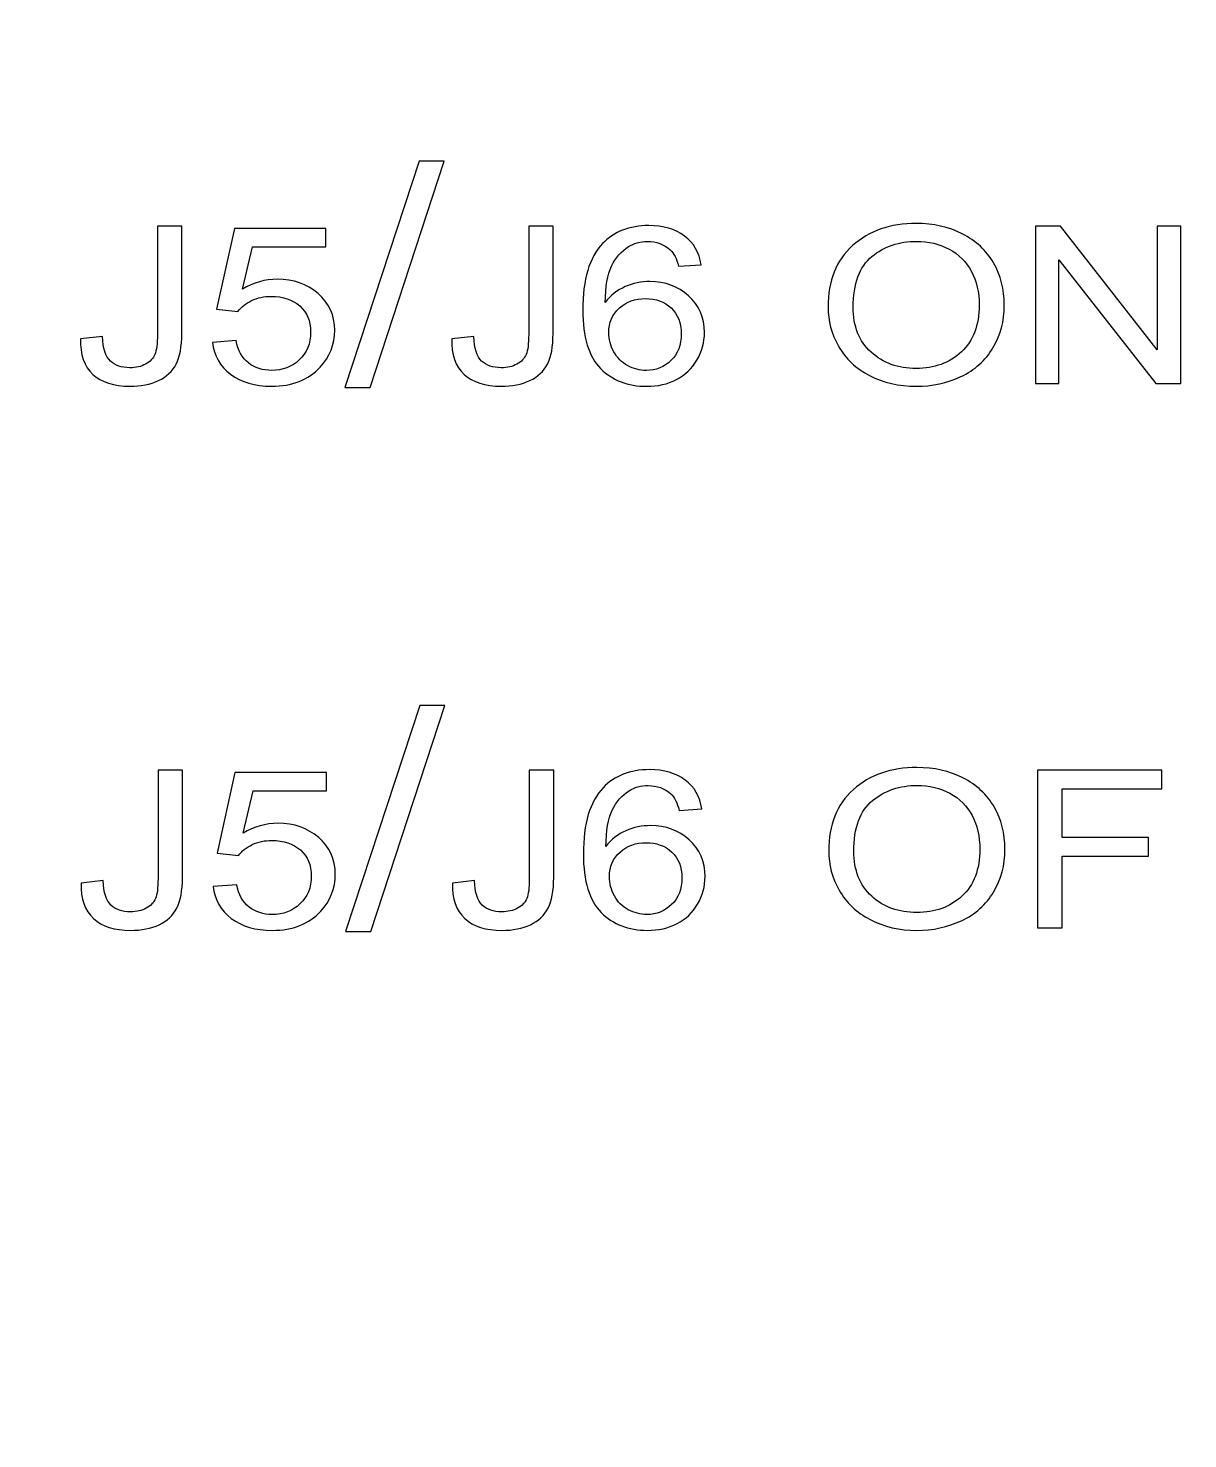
# Model space of a CAD drawing. Header units: millimetres. Extents: x -86 to 67, y -55 to 52.
# Drawn here: x -14.86 to -10.17, y 15.21 to 20.92 of the extents above; entities that cross this region are included whole.
import ezdxf

# ---------------------------------------------------------------- set-up
doc = ezdxf.new("R2010")
doc.units = ezdxf.units.MM
doc.header["$MEASUREMENT"] = 0
doc.layers.add('BG_OUTLINE', color=7, linetype='Continuous')
doc.layers.add('BG_SILKSCREEN_TOP', color=7, linetype='Continuous')

msp = doc.modelspace()

# ---------------------------------------------------------------- linework, layer by layer
at = {"layer": 'BG_OUTLINE', "color": 3, "lineweight": 9}
msp.add_open_spline([(-60.0926, 34.7331), (-60.0926, 34.7331), (63.7724, 34.7331), (63.7724, 34.7331), (63.7724, 34.7331), (64.585, 34.7336), (65.3646, 34.4113), (65.9396, 33.837), (65.9396, 33.837), (66.5146, 33.2627), (66.8379, 32.4797), (66.8384, 31.667), (66.8384, 31.667), (66.8384, 31.667), (66.8412, -52.28), (66.8412, -52.28), (66.8412, -52.28), (66.8412, -52.28), (66.8384, -52.1933), (66.8384, -52.1933), (66.8384, -52.1933), (66.8389, -53.006), (66.5166, -53.7856), (65.9424, -54.3606), (65.9424, -54.3606), (65.3681, -54.9356), (64.585, -55.2589), (63.7724, -55.2594), (63.7724, -55.2594), (63.7724, -55.2594), (-60.1869, -55.2594), (-60.1869, -55.2594), (-60.1869, -55.2594), (-60.1869, -55.2594), (-60.0853, -55.2518), (-60.0853, -55.2518), (-60.0853, -55.2518), (-60.8979, -55.2523), (-61.6775, -54.9299), (-62.2525, -54.3557), (-62.2525, -54.3557), (-62.8275, -53.7814), (-63.1508, -52.9984), (-63.1513, -52.1857), (-63.1513, -52.1857), (-63.1513, -52.1857), (-63.1587, 31.667), (-63.1587, 31.667), (-63.1587, 31.667), (-63.1592, 32.4797), (-62.8369, 33.2593), (-62.2626, 33.8343), (-62.2626, 33.8343), (-61.6883, 34.4093), (-60.9053, 34.7326), (-60.0926, 34.7331)], degree=3, knots=[0, 0, 0, 0, 0.071429, 0.071429, 0.071429, 0.071429, 0.142857, 0.142857, 0.142857, 0.142857, 0.214286, 0.214286, 0.214286, 0.214286, 0.285714, 0.285714, 0.285714, 0.285714, 0.357143, 0.357143, 0.357143, 0.357143, 0.428571, 0.428571, 0.428571, 0.428571, 0.5, 0.5, 0.5, 0.5, 0.571429, 0.571429, 0.571429, 0.571429, 0.642857, 0.642857, 0.642857, 0.642857, 0.714286, 0.714286, 0.714286, 0.714286, 0.785714, 0.785714, 0.785714, 0.785714, 0.857143, 0.857143, 0.857143, 0.857143, 0.928571, 0.928571, 0.928571, 0.928571, 1, 1, 1, 1], dxfattribs=at)
at = {"layer": 'BG_SILKSCREEN_TOP', "color": 2}
for points, knots in [([(-13.5753, 19.4651), (-13.5753, 19.4651), (-13.2752, 20.379), (-13.2752, 20.379), (-13.2752, 20.379), (-13.2752, 20.379), (-13.1735, 20.379), (-13.1735, 20.379), (-13.1735, 20.379), (-13.1735, 20.379), (-13.4728, 19.4651), (-13.4728, 19.4651), (-13.4728, 19.4651), (-13.4728, 19.4651), (-13.5753, 19.4651), (-13.5753, 19.4651)], [0, 0, 0, 0, 0.25, 0.25, 0.25, 0.25, 0.5, 0.5, 0.5, 0.5, 0.75, 0.75, 0.75, 0.75, 1, 1, 1, 1]), ([(-14.6452, 19.6607), (-14.6452, 19.6607), (-14.5562, 19.6711), (-14.5562, 19.6711), (-14.5562, 19.6711), (-14.5538, 19.6225), (-14.5431, 19.5892), (-14.5242, 19.5712), (-14.5242, 19.5712), (-14.5051, 19.5533), (-14.4789, 19.5444), (-14.4454, 19.5444), (-14.4454, 19.5444), (-14.4205, 19.5444), (-14.3992, 19.5491), (-14.3814, 19.5589), (-14.3814, 19.5589), (-14.3632, 19.5686), (-14.3509, 19.5817), (-14.3442, 19.5983), (-14.3442, 19.5983), (-14.3375, 19.6151), (-14.334, 19.6416), (-14.334, 19.6781), (-14.334, 19.6781), (-14.334, 19.6781), (-14.334, 20.1165), (-14.334, 20.1165), (-14.334, 20.1165), (-14.334, 20.1165), (-14.2353, 20.1165), (-14.2353, 20.1165), (-14.2353, 20.1165), (-14.2353, 20.1165), (-14.2353, 19.6828), (-14.2353, 19.6828), (-14.2353, 19.6828), (-14.2353, 19.6296), (-14.2428, 19.5883), (-14.2579, 19.5591), (-14.2579, 19.5591), (-14.273, 19.5299), (-14.2969, 19.5077), (-14.3296, 19.4922), (-14.3296, 19.4922), (-14.3624, 19.477), (-14.4007, 19.4693), (-14.4449, 19.4693), (-14.4449, 19.4693), (-14.5103, 19.4693), (-14.5603, 19.4853), (-14.5952, 19.5174), (-14.5952, 19.5174), (-14.6299, 19.5496), (-14.6466, 19.5973), (-14.6452, 19.6607)], [0, 0, 0, 0, 0.071429, 0.071429, 0.071429, 0.071429, 0.142857, 0.142857, 0.142857, 0.142857, 0.214286, 0.214286, 0.214286, 0.214286, 0.285714, 0.285714, 0.285714, 0.285714, 0.357143, 0.357143, 0.357143, 0.357143, 0.428571, 0.428571, 0.428571, 0.428571, 0.5, 0.5, 0.5, 0.5, 0.571429, 0.571429, 0.571429, 0.571429, 0.642857, 0.642857, 0.642857, 0.642857, 0.714286, 0.714286, 0.714286, 0.714286, 0.785714, 0.785714, 0.785714, 0.785714, 0.857143, 0.857143, 0.857143, 0.857143, 0.928571, 0.928571, 0.928571, 0.928571, 1, 1, 1, 1]), ([(-14.1113, 19.6468), (-14.1113, 19.6468), (-14.0151, 19.6538), (-14.0151, 19.6538), (-14.0151, 19.6538), (-14.008, 19.6137), (-13.9916, 19.5838), (-13.9657, 19.5637), (-13.9657, 19.5637), (-13.9397, 19.5435), (-13.9084, 19.5334), (-13.8717, 19.5334), (-13.8717, 19.5334), (-13.8277, 19.5334), (-13.7903, 19.5477), (-13.76, 19.576), (-13.76, 19.576), (-13.7294, 19.6044), (-13.7142, 19.642), (-13.7142, 19.6889), (-13.7142, 19.6889), (-13.7142, 19.7335), (-13.7287, 19.7686), (-13.7581, 19.7944), (-13.7581, 19.7944), (-13.7874, 19.8201), (-13.8258, 19.833), (-13.8734, 19.833), (-13.8734, 19.833), (-13.9029, 19.833), (-13.9294, 19.8273), (-13.9531, 19.8158), (-13.9531, 19.8158), (-13.9769, 19.8044), (-13.9955, 19.7896), (-14.009, 19.7714), (-14.009, 19.7714), (-14.009, 19.7714), (-14.095, 19.7809), (-14.095, 19.7809), (-14.095, 19.7809), (-14.095, 19.7809), (-14.0227, 20.1077), (-14.0227, 20.1077), (-14.0227, 20.1077), (-14.0227, 20.1077), (-13.6521, 20.1077), (-13.6521, 20.1077), (-13.6521, 20.1077), (-13.6521, 20.1077), (-13.6521, 20.0331), (-13.6521, 20.0331), (-13.6521, 20.0331), (-13.6521, 20.0331), (-13.9495, 20.0331), (-13.9495, 20.0331), (-13.9495, 20.0331), (-13.9495, 20.0331), (-13.9898, 19.8621), (-13.9898, 19.8621), (-13.9898, 19.8621), (-13.945, 19.8887), (-13.898, 19.9021), (-13.8489, 19.9021), (-13.8489, 19.9021), (-13.7837, 19.9021), (-13.7289, 19.8828), (-13.6842, 19.8443), (-13.6842, 19.8443), (-13.6393, 19.8058), (-13.6169, 19.7563), (-13.6169, 19.6958), (-13.6169, 19.6958), (-13.6169, 19.6382), (-13.6367, 19.5884), (-13.676, 19.5465), (-13.676, 19.5465), (-13.7239, 19.4951), (-13.7891, 19.4693), (-13.8717, 19.4693), (-13.8717, 19.4693), (-13.9397, 19.4693), (-13.995, 19.4854), (-14.0378, 19.5179), (-14.0378, 19.5179), (-14.0807, 19.5503), (-14.1052, 19.5933), (-14.1113, 19.6468)], [0, 0, 0, 0, 0.045455, 0.045455, 0.045455, 0.045455, 0.090909, 0.090909, 0.090909, 0.090909, 0.136364, 0.136364, 0.136364, 0.136364, 0.181818, 0.181818, 0.181818, 0.181818, 0.227273, 0.227273, 0.227273, 0.227273, 0.272727, 0.272727, 0.272727, 0.272727, 0.318182, 0.318182, 0.318182, 0.318182, 0.363636, 0.363636, 0.363636, 0.363636, 0.409091, 0.409091, 0.409091, 0.409091, 0.454545, 0.454545, 0.454545, 0.454545, 0.5, 0.5, 0.5, 0.5, 0.545455, 0.545455, 0.545455, 0.545455, 0.590909, 0.590909, 0.590909, 0.590909, 0.636364, 0.636364, 0.636364, 0.636364, 0.681818, 0.681818, 0.681818, 0.681818, 0.727273, 0.727273, 0.727273, 0.727273, 0.772727, 0.772727, 0.772727, 0.772727, 0.818182, 0.818182, 0.818182, 0.818182, 0.863636, 0.863636, 0.863636, 0.863636, 0.909091, 0.909091, 0.909091, 0.909091, 0.954545, 0.954545, 0.954545, 0.954545, 1, 1, 1, 1]), ([(-13.1435, 19.6607), (-13.1435, 19.6607), (-13.0545, 19.6711), (-13.0545, 19.6711), (-13.0545, 19.6711), (-13.0521, 19.6225), (-13.0414, 19.5892), (-13.0225, 19.5712), (-13.0225, 19.5712), (-13.0034, 19.5533), (-12.9772, 19.5444), (-12.9437, 19.5444), (-12.9437, 19.5444), (-12.9188, 19.5444), (-12.8975, 19.5491), (-12.8797, 19.5589), (-12.8797, 19.5589), (-12.8615, 19.5686), (-12.8492, 19.5817), (-12.8425, 19.5983), (-12.8425, 19.5983), (-12.8358, 19.6151), (-12.8323, 19.6416), (-12.8323, 19.6781), (-12.8323, 19.6781), (-12.8323, 19.6781), (-12.8323, 20.1165), (-12.8323, 20.1165), (-12.8323, 20.1165), (-12.8323, 20.1165), (-12.7336, 20.1165), (-12.7336, 20.1165), (-12.7336, 20.1165), (-12.7336, 20.1165), (-12.7336, 19.6828), (-12.7336, 19.6828), (-12.7336, 19.6828), (-12.7336, 19.6296), (-12.7411, 19.5883), (-12.7562, 19.5591), (-12.7562, 19.5591), (-12.7713, 19.5299), (-12.7952, 19.5077), (-12.8279, 19.4922), (-12.8279, 19.4922), (-12.8607, 19.477), (-12.899, 19.4693), (-12.9432, 19.4693), (-12.9432, 19.4693), (-13.0086, 19.4693), (-13.0586, 19.4853), (-13.0935, 19.5174), (-13.0935, 19.5174), (-13.1282, 19.5496), (-13.1449, 19.5973), (-13.1435, 19.6607)], [0, 0, 0, 0, 0.071429, 0.071429, 0.071429, 0.071429, 0.142857, 0.142857, 0.142857, 0.142857, 0.214286, 0.214286, 0.214286, 0.214286, 0.285714, 0.285714, 0.285714, 0.285714, 0.357143, 0.357143, 0.357143, 0.357143, 0.428571, 0.428571, 0.428571, 0.428571, 0.5, 0.5, 0.5, 0.5, 0.571429, 0.571429, 0.571429, 0.571429, 0.642857, 0.642857, 0.642857, 0.642857, 0.714286, 0.714286, 0.714286, 0.714286, 0.785714, 0.785714, 0.785714, 0.785714, 0.857143, 0.857143, 0.857143, 0.857143, 0.928571, 0.928571, 0.928571, 0.928571, 1, 1, 1, 1]), ([(-12.1347, 19.9606), (-12.1347, 19.9606), (-12.2257, 19.9545), (-12.2257, 19.9545), (-12.2257, 19.9545), (-12.2338, 19.9852), (-12.2453, 20.0076), (-12.2601, 20.0214), (-12.2601, 20.0214), (-12.285, 20.0437), (-12.3155, 20.0548), (-12.3519, 20.0548), (-12.3519, 20.0548), (-12.381, 20.0548), (-12.4066, 20.0479), (-12.4286, 20.0339), (-12.4286, 20.0339), (-12.4574, 20.016), (-12.4801, 19.9898), (-12.4968, 19.9554), (-12.4968, 19.9554), (-12.5133, 19.921), (-12.522, 19.872), (-12.5227, 19.8083), (-12.5227, 19.8083), (-12.5006, 19.8369), (-12.4737, 19.8582), (-12.4417, 19.8721), (-12.4417, 19.8721), (-12.41, 19.8859), (-12.3765, 19.8929), (-12.3416, 19.8929), (-12.3416, 19.8929), (-12.2805, 19.8929), (-12.2286, 19.8738), (-12.1858, 19.8354), (-12.1858, 19.8354), (-12.1429, 19.797), (-12.1213, 19.7475), (-12.1213, 19.6868), (-12.1213, 19.6868), (-12.1213, 19.6468), (-12.1316, 19.6097), (-12.1517, 19.5754), (-12.1517, 19.5754), (-12.1718, 19.5411), (-12.1996, 19.5148), (-12.2348, 19.4965), (-12.2348, 19.4965), (-12.2701, 19.4783), (-12.31, 19.4693), (-12.3548, 19.4693), (-12.3548, 19.4693), (-12.4312, 19.4693), (-12.4933, 19.4931), (-12.5414, 19.5411), (-12.5414, 19.5411), (-12.5897, 19.589), (-12.6136, 19.668), (-12.6136, 19.7779), (-12.6136, 19.7779), (-12.6136, 19.9009), (-12.587, 19.9902), (-12.5338, 20.0461), (-12.5338, 20.0461), (-12.4874, 20.0947), (-12.425, 20.1191), (-12.3461, 20.1191), (-12.3461, 20.1191), (-12.2877, 20.1191), (-12.2395, 20.1051), (-12.202, 20.0769), (-12.202, 20.0769), (-12.1645, 20.0489), (-12.1422, 20.0101), (-12.1347, 19.9606)], [0, 0, 0, 0, 0.052632, 0.052632, 0.052632, 0.052632, 0.105263, 0.105263, 0.105263, 0.105263, 0.157895, 0.157895, 0.157895, 0.157895, 0.210526, 0.210526, 0.210526, 0.210526, 0.263158, 0.263158, 0.263158, 0.263158, 0.315789, 0.315789, 0.315789, 0.315789, 0.368421, 0.368421, 0.368421, 0.368421, 0.421053, 0.421053, 0.421053, 0.421053, 0.473684, 0.473684, 0.473684, 0.473684, 0.526316, 0.526316, 0.526316, 0.526316, 0.578947, 0.578947, 0.578947, 0.578947, 0.631579, 0.631579, 0.631579, 0.631579, 0.684211, 0.684211, 0.684211, 0.684211, 0.736842, 0.736842, 0.736842, 0.736842, 0.789474, 0.789474, 0.789474, 0.789474, 0.842105, 0.842105, 0.842105, 0.842105, 0.894737, 0.894737, 0.894737, 0.894737, 0.947368, 0.947368, 0.947368, 0.947368, 1, 1, 1, 1]), ([(-11.6215, 19.7901), (-11.6215, 19.8957), (-11.5884, 19.9784), (-11.522, 20.0381), (-11.522, 20.0381), (-11.4554, 20.0978), (-11.3697, 20.1277), (-11.2646, 20.1277), (-11.2646, 20.1277), (-11.1958, 20.1277), (-11.1336, 20.1137), (-11.0785, 20.0857), (-11.0785, 20.0857), (-11.0233, 20.0575), (-10.9811, 20.0184), (-10.9522, 19.9682), (-10.9522, 19.9682), (-10.9231, 19.9181), (-10.9087, 19.861), (-10.9087, 19.7975), (-10.9087, 19.7975), (-10.9087, 19.7329), (-10.9238, 19.6751), (-10.9544, 19.6243), (-10.9544, 19.6243), (-10.985, 19.5733), (-11.0281, 19.5348), (-11.0841, 19.5085), (-11.0841, 19.5085), (-11.1401, 19.4823), (-11.2003, 19.4693), (-11.2651, 19.4693), (-11.2651, 19.4693), (-11.3353, 19.4693), (-11.398, 19.4837), (-11.4532, 19.5127), (-11.4532, 19.5127), (-11.5086, 19.5416), (-11.5504, 19.5811), (-11.5789, 19.6312), (-11.5789, 19.6312), (-11.6074, 19.6812), (-11.6215, 19.7342), (-11.6215, 19.7901)], [0, 0, 0, 0, 0.090909, 0.090909, 0.090909, 0.090909, 0.181818, 0.181818, 0.181818, 0.181818, 0.272727, 0.272727, 0.272727, 0.272727, 0.363636, 0.363636, 0.363636, 0.363636, 0.454545, 0.454545, 0.454545, 0.454545, 0.545455, 0.545455, 0.545455, 0.545455, 0.636364, 0.636364, 0.636364, 0.636364, 0.727273, 0.727273, 0.727273, 0.727273, 0.818182, 0.818182, 0.818182, 0.818182, 0.909091, 0.909091, 0.909091, 0.909091, 1, 1, 1, 1]), ([(-10.7825, 19.4801), (-10.7825, 19.4801), (-10.7825, 20.1165), (-10.7825, 20.1165), (-10.7825, 20.1165), (-10.7825, 20.1165), (-10.6813, 20.1165), (-10.6813, 20.1165), (-10.6813, 20.1165), (-10.6813, 20.1165), (-10.2897, 19.6169), (-10.2897, 19.6169), (-10.2897, 19.6169), (-10.2897, 19.6169), (-10.2897, 20.1165), (-10.2897, 20.1165), (-10.2897, 20.1165), (-10.2897, 20.1165), (-10.1951, 20.1165), (-10.1951, 20.1165), (-10.1951, 20.1165), (-10.1951, 20.1165), (-10.1951, 19.4801), (-10.1951, 19.4801), (-10.1951, 19.4801), (-10.1951, 19.4801), (-10.2964, 19.4801), (-10.2964, 19.4801), (-10.2964, 19.4801), (-10.2964, 19.4801), (-10.6878, 19.9802), (-10.6878, 19.9802), (-10.6878, 19.9802), (-10.6878, 19.9802), (-10.6878, 19.4801), (-10.6878, 19.4801), (-10.6878, 19.4801), (-10.6878, 19.4801), (-10.7825, 19.4801), (-10.7825, 19.4801)], [0, 0, 0, 0, 0.1, 0.1, 0.1, 0.1, 0.2, 0.2, 0.2, 0.2, 0.3, 0.3, 0.3, 0.3, 0.4, 0.4, 0.4, 0.4, 0.5, 0.5, 0.5, 0.5, 0.6, 0.6, 0.6, 0.6, 0.7, 0.7, 0.7, 0.7, 0.8, 0.8, 0.8, 0.8, 0.9, 0.9, 0.9, 0.9, 1, 1, 1, 1]), ([(-11.5198, 19.7887), (-11.5198, 19.712), (-11.4957, 19.6517), (-11.4475, 19.6075), (-11.4475, 19.6075), (-11.3991, 19.5634), (-11.3385, 19.5413), (-11.2655, 19.5413), (-11.2655, 19.5413), (-11.1913, 19.5413), (-11.1302, 19.5635), (-11.0823, 19.6081), (-11.0823, 19.6081), (-11.0344, 19.6527), (-11.0103, 19.716), (-11.0103, 19.7979), (-11.0103, 19.7979), (-11.0103, 19.8496), (-11.0207, 19.8948), (-11.0412, 19.9335), (-11.0412, 19.9335), (-11.0616, 19.9722), (-11.0917, 20.0021), (-11.1311, 20.0234), (-11.1311, 20.0234), (-11.1706, 20.0446), (-11.2149, 20.0553), (-11.264, 20.0553), (-11.264, 20.0553), (-11.3339, 20.0553), (-11.394, 20.0348), (-11.4444, 19.9938), (-11.4444, 19.9938), (-11.4947, 19.9529), (-11.5198, 19.8844), (-11.5198, 19.7887)], [0, 0, 0, 0, 0.111111, 0.111111, 0.111111, 0.111111, 0.222222, 0.222222, 0.222222, 0.222222, 0.333333, 0.333333, 0.333333, 0.333333, 0.444444, 0.444444, 0.444444, 0.444444, 0.555556, 0.555556, 0.555556, 0.555556, 0.666667, 0.666667, 0.666667, 0.666667, 0.777778, 0.777778, 0.777778, 0.777778, 0.888889, 0.888889, 0.888889, 0.888889, 1, 1, 1, 1]), ([(-12.5084, 19.6863), (-12.5084, 19.6594), (-12.5016, 19.6336), (-12.4882, 19.609), (-12.4882, 19.609), (-12.4749, 19.5844), (-12.4561, 19.5657), (-12.4322, 19.5528), (-12.4322, 19.5528), (-12.4081, 19.54), (-12.3828, 19.5334), (-12.3563, 19.5334), (-12.3563, 19.5334), (-12.3177, 19.5334), (-12.2845, 19.5468), (-12.2567, 19.5734), (-12.2567, 19.5734), (-12.229, 19.6001), (-12.215, 19.6363), (-12.215, 19.6819), (-12.215, 19.6819), (-12.215, 19.7259), (-12.2287, 19.7606), (-12.2562, 19.7859), (-12.2562, 19.7859), (-12.2836, 19.8113), (-12.3181, 19.8238), (-12.3598, 19.8238), (-12.3598, 19.8238), (-12.4013, 19.8238), (-12.4363, 19.8113), (-12.4651, 19.7859), (-12.4651, 19.7859), (-12.494, 19.7606), (-12.5084, 19.7274), (-12.5084, 19.6863)], [0, 0, 0, 0, 0.111111, 0.111111, 0.111111, 0.111111, 0.222222, 0.222222, 0.222222, 0.222222, 0.333333, 0.333333, 0.333333, 0.333333, 0.444444, 0.444444, 0.444444, 0.444444, 0.555556, 0.555556, 0.555556, 0.555556, 0.666667, 0.666667, 0.666667, 0.666667, 0.777778, 0.777778, 0.777778, 0.777778, 0.888889, 0.888889, 0.888889, 0.888889, 1, 1, 1, 1]), ([(-13.5727, 17.2655), (-13.5727, 17.2655), (-13.2726, 18.1794), (-13.2726, 18.1794), (-13.2726, 18.1794), (-13.2726, 18.1794), (-13.1709, 18.1794), (-13.1709, 18.1794), (-13.1709, 18.1794), (-13.1709, 18.1794), (-13.4702, 17.2655), (-13.4702, 17.2655), (-13.4702, 17.2655), (-13.4702, 17.2655), (-13.5727, 17.2655), (-13.5727, 17.2655)], [0, 0, 0, 0, 0.25, 0.25, 0.25, 0.25, 0.5, 0.5, 0.5, 0.5, 0.75, 0.75, 0.75, 0.75, 1, 1, 1, 1]), ([(-14.6426, 17.4611), (-14.6426, 17.4611), (-14.5536, 17.4715), (-14.5536, 17.4715), (-14.5536, 17.4715), (-14.5512, 17.4229), (-14.5405, 17.3896), (-14.5216, 17.3716), (-14.5216, 17.3716), (-14.5025, 17.3537), (-14.4763, 17.3448), (-14.4428, 17.3448), (-14.4428, 17.3448), (-14.4179, 17.3448), (-14.3966, 17.3495), (-14.3788, 17.3593), (-14.3788, 17.3593), (-14.3606, 17.369), (-14.3483, 17.3821), (-14.3416, 17.3987), (-14.3416, 17.3987), (-14.3349, 17.4155), (-14.3314, 17.442), (-14.3314, 17.4785), (-14.3314, 17.4785), (-14.3314, 17.4785), (-14.3314, 17.9169), (-14.3314, 17.9169), (-14.3314, 17.9169), (-14.3314, 17.9169), (-14.2327, 17.9169), (-14.2327, 17.9169), (-14.2327, 17.9169), (-14.2327, 17.9169), (-14.2327, 17.4832), (-14.2327, 17.4832), (-14.2327, 17.4832), (-14.2327, 17.43), (-14.2402, 17.3887), (-14.2553, 17.3595), (-14.2553, 17.3595), (-14.2704, 17.3303), (-14.2943, 17.3081), (-14.327, 17.2926), (-14.327, 17.2926), (-14.3598, 17.2774), (-14.3981, 17.2697), (-14.4423, 17.2697), (-14.4423, 17.2697), (-14.5077, 17.2697), (-14.5577, 17.2857), (-14.5926, 17.3178), (-14.5926, 17.3178), (-14.6273, 17.35), (-14.644, 17.3977), (-14.6426, 17.4611)], [0, 0, 0, 0, 0.071429, 0.071429, 0.071429, 0.071429, 0.142857, 0.142857, 0.142857, 0.142857, 0.214286, 0.214286, 0.214286, 0.214286, 0.285714, 0.285714, 0.285714, 0.285714, 0.357143, 0.357143, 0.357143, 0.357143, 0.428571, 0.428571, 0.428571, 0.428571, 0.5, 0.5, 0.5, 0.5, 0.571429, 0.571429, 0.571429, 0.571429, 0.642857, 0.642857, 0.642857, 0.642857, 0.714286, 0.714286, 0.714286, 0.714286, 0.785714, 0.785714, 0.785714, 0.785714, 0.857143, 0.857143, 0.857143, 0.857143, 0.928571, 0.928571, 0.928571, 0.928571, 1, 1, 1, 1]), ([(-14.1087, 17.4472), (-14.1087, 17.4472), (-14.0125, 17.4542), (-14.0125, 17.4542), (-14.0125, 17.4542), (-14.0054, 17.4141), (-13.989, 17.3842), (-13.9631, 17.3641), (-13.9631, 17.3641), (-13.9371, 17.3439), (-13.9058, 17.3338), (-13.8691, 17.3338), (-13.8691, 17.3338), (-13.8251, 17.3338), (-13.7877, 17.3481), (-13.7574, 17.3764), (-13.7574, 17.3764), (-13.7268, 17.4048), (-13.7116, 17.4424), (-13.7116, 17.4893), (-13.7116, 17.4893), (-13.7116, 17.5339), (-13.7261, 17.569), (-13.7555, 17.5948), (-13.7555, 17.5948), (-13.7848, 17.6205), (-13.8232, 17.6334), (-13.8708, 17.6334), (-13.8708, 17.6334), (-13.9003, 17.6334), (-13.9268, 17.6277), (-13.9505, 17.6162), (-13.9505, 17.6162), (-13.9743, 17.6048), (-13.9929, 17.59), (-14.0064, 17.5718), (-14.0064, 17.5718), (-14.0064, 17.5718), (-14.0924, 17.5813), (-14.0924, 17.5813), (-14.0924, 17.5813), (-14.0924, 17.5813), (-14.0201, 17.9081), (-14.0201, 17.9081), (-14.0201, 17.9081), (-14.0201, 17.9081), (-13.6495, 17.9081), (-13.6495, 17.9081), (-13.6495, 17.9081), (-13.6495, 17.9081), (-13.6495, 17.8335), (-13.6495, 17.8335), (-13.6495, 17.8335), (-13.6495, 17.8335), (-13.9469, 17.8335), (-13.9469, 17.8335), (-13.9469, 17.8335), (-13.9469, 17.8335), (-13.9872, 17.6625), (-13.9872, 17.6625), (-13.9872, 17.6625), (-13.9424, 17.6891), (-13.8954, 17.7025), (-13.8463, 17.7025), (-13.8463, 17.7025), (-13.7811, 17.7025), (-13.7263, 17.6832), (-13.6816, 17.6447), (-13.6816, 17.6447), (-13.6367, 17.6062), (-13.6143, 17.5567), (-13.6143, 17.4962), (-13.6143, 17.4962), (-13.6143, 17.4386), (-13.6341, 17.3888), (-13.6734, 17.3469), (-13.6734, 17.3469), (-13.7213, 17.2955), (-13.7865, 17.2697), (-13.8691, 17.2697), (-13.8691, 17.2697), (-13.9371, 17.2697), (-13.9924, 17.2858), (-14.0352, 17.3183), (-14.0352, 17.3183), (-14.0781, 17.3507), (-14.1026, 17.3937), (-14.1087, 17.4472)], [0, 0, 0, 0, 0.045455, 0.045455, 0.045455, 0.045455, 0.090909, 0.090909, 0.090909, 0.090909, 0.136364, 0.136364, 0.136364, 0.136364, 0.181818, 0.181818, 0.181818, 0.181818, 0.227273, 0.227273, 0.227273, 0.227273, 0.272727, 0.272727, 0.272727, 0.272727, 0.318182, 0.318182, 0.318182, 0.318182, 0.363636, 0.363636, 0.363636, 0.363636, 0.409091, 0.409091, 0.409091, 0.409091, 0.454545, 0.454545, 0.454545, 0.454545, 0.5, 0.5, 0.5, 0.5, 0.545455, 0.545455, 0.545455, 0.545455, 0.590909, 0.590909, 0.590909, 0.590909, 0.636364, 0.636364, 0.636364, 0.636364, 0.681818, 0.681818, 0.681818, 0.681818, 0.727273, 0.727273, 0.727273, 0.727273, 0.772727, 0.772727, 0.772727, 0.772727, 0.818182, 0.818182, 0.818182, 0.818182, 0.863636, 0.863636, 0.863636, 0.863636, 0.909091, 0.909091, 0.909091, 0.909091, 0.954545, 0.954545, 0.954545, 0.954545, 1, 1, 1, 1]), ([(-13.1409, 17.4611), (-13.1409, 17.4611), (-13.0519, 17.4715), (-13.0519, 17.4715), (-13.0519, 17.4715), (-13.0495, 17.4229), (-13.0388, 17.3896), (-13.0199, 17.3716), (-13.0199, 17.3716), (-13.0008, 17.3537), (-12.9746, 17.3448), (-12.9411, 17.3448), (-12.9411, 17.3448), (-12.9162, 17.3448), (-12.8949, 17.3495), (-12.8771, 17.3593), (-12.8771, 17.3593), (-12.8589, 17.369), (-12.8466, 17.3821), (-12.8399, 17.3987), (-12.8399, 17.3987), (-12.8332, 17.4155), (-12.8297, 17.442), (-12.8297, 17.4785), (-12.8297, 17.4785), (-12.8297, 17.4785), (-12.8297, 17.9169), (-12.8297, 17.9169), (-12.8297, 17.9169), (-12.8297, 17.9169), (-12.731, 17.9169), (-12.731, 17.9169), (-12.731, 17.9169), (-12.731, 17.9169), (-12.731, 17.4832), (-12.731, 17.4832), (-12.731, 17.4832), (-12.731, 17.43), (-12.7385, 17.3887), (-12.7536, 17.3595), (-12.7536, 17.3595), (-12.7687, 17.3303), (-12.7926, 17.3081), (-12.8253, 17.2926), (-12.8253, 17.2926), (-12.8581, 17.2774), (-12.8964, 17.2697), (-12.9406, 17.2697), (-12.9406, 17.2697), (-13.006, 17.2697), (-13.056, 17.2857), (-13.0909, 17.3178), (-13.0909, 17.3178), (-13.1256, 17.35), (-13.1423, 17.3977), (-13.1409, 17.4611)], [0, 0, 0, 0, 0.071429, 0.071429, 0.071429, 0.071429, 0.142857, 0.142857, 0.142857, 0.142857, 0.214286, 0.214286, 0.214286, 0.214286, 0.285714, 0.285714, 0.285714, 0.285714, 0.357143, 0.357143, 0.357143, 0.357143, 0.428571, 0.428571, 0.428571, 0.428571, 0.5, 0.5, 0.5, 0.5, 0.571429, 0.571429, 0.571429, 0.571429, 0.642857, 0.642857, 0.642857, 0.642857, 0.714286, 0.714286, 0.714286, 0.714286, 0.785714, 0.785714, 0.785714, 0.785714, 0.857143, 0.857143, 0.857143, 0.857143, 0.928571, 0.928571, 0.928571, 0.928571, 1, 1, 1, 1]), ([(-12.1321, 17.761), (-12.1321, 17.761), (-12.2231, 17.7549), (-12.2231, 17.7549), (-12.2231, 17.7549), (-12.2312, 17.7856), (-12.2427, 17.808), (-12.2575, 17.8218), (-12.2575, 17.8218), (-12.2824, 17.8441), (-12.3129, 17.8552), (-12.3493, 17.8552), (-12.3493, 17.8552), (-12.3784, 17.8552), (-12.404, 17.8483), (-12.426, 17.8343), (-12.426, 17.8343), (-12.4548, 17.8164), (-12.4775, 17.7902), (-12.4942, 17.7558), (-12.4942, 17.7558), (-12.5107, 17.7214), (-12.5194, 17.6724), (-12.5201, 17.6087), (-12.5201, 17.6087), (-12.498, 17.6373), (-12.4711, 17.6586), (-12.4391, 17.6725), (-12.4391, 17.6725), (-12.4074, 17.6863), (-12.3739, 17.6933), (-12.339, 17.6933), (-12.339, 17.6933), (-12.2779, 17.6933), (-12.226, 17.6742), (-12.1832, 17.6358), (-12.1832, 17.6358), (-12.1403, 17.5974), (-12.1187, 17.5479), (-12.1187, 17.4872), (-12.1187, 17.4872), (-12.1187, 17.4472), (-12.129, 17.4101), (-12.1491, 17.3758), (-12.1491, 17.3758), (-12.1692, 17.3415), (-12.197, 17.3152), (-12.2322, 17.2969), (-12.2322, 17.2969), (-12.2675, 17.2787), (-12.3074, 17.2697), (-12.3522, 17.2697), (-12.3522, 17.2697), (-12.4286, 17.2697), (-12.4907, 17.2935), (-12.5388, 17.3415), (-12.5388, 17.3415), (-12.5871, 17.3894), (-12.611, 17.4684), (-12.611, 17.5783), (-12.611, 17.5783), (-12.611, 17.7013), (-12.5844, 17.7906), (-12.5312, 17.8465), (-12.5312, 17.8465), (-12.4848, 17.8951), (-12.4224, 17.9195), (-12.3435, 17.9195), (-12.3435, 17.9195), (-12.2851, 17.9195), (-12.2369, 17.9055), (-12.1994, 17.8773), (-12.1994, 17.8773), (-12.1619, 17.8493), (-12.1396, 17.8105), (-12.1321, 17.761)], [0, 0, 0, 0, 0.052632, 0.052632, 0.052632, 0.052632, 0.105263, 0.105263, 0.105263, 0.105263, 0.157895, 0.157895, 0.157895, 0.157895, 0.210526, 0.210526, 0.210526, 0.210526, 0.263158, 0.263158, 0.263158, 0.263158, 0.315789, 0.315789, 0.315789, 0.315789, 0.368421, 0.368421, 0.368421, 0.368421, 0.421053, 0.421053, 0.421053, 0.421053, 0.473684, 0.473684, 0.473684, 0.473684, 0.526316, 0.526316, 0.526316, 0.526316, 0.578947, 0.578947, 0.578947, 0.578947, 0.631579, 0.631579, 0.631579, 0.631579, 0.684211, 0.684211, 0.684211, 0.684211, 0.736842, 0.736842, 0.736842, 0.736842, 0.789474, 0.789474, 0.789474, 0.789474, 0.842105, 0.842105, 0.842105, 0.842105, 0.894737, 0.894737, 0.894737, 0.894737, 0.947368, 0.947368, 0.947368, 0.947368, 1, 1, 1, 1]), ([(-11.6189, 17.5905), (-11.6189, 17.6961), (-11.5858, 17.7788), (-11.5194, 17.8385), (-11.5194, 17.8385), (-11.4528, 17.8982), (-11.3671, 17.9281), (-11.262, 17.9281), (-11.262, 17.9281), (-11.1932, 17.9281), (-11.131, 17.9141), (-11.0759, 17.8861), (-11.0759, 17.8861), (-11.0207, 17.8579), (-10.9785, 17.8188), (-10.9496, 17.7686), (-10.9496, 17.7686), (-10.9205, 17.7185), (-10.9061, 17.6614), (-10.9061, 17.5979), (-10.9061, 17.5979), (-10.9061, 17.5333), (-10.9212, 17.4755), (-10.9518, 17.4247), (-10.9518, 17.4247), (-10.9824, 17.3737), (-11.0255, 17.3352), (-11.0815, 17.3089), (-11.0815, 17.3089), (-11.1375, 17.2827), (-11.1977, 17.2697), (-11.2625, 17.2697), (-11.2625, 17.2697), (-11.3327, 17.2697), (-11.3954, 17.2841), (-11.4506, 17.3131), (-11.4506, 17.3131), (-11.506, 17.342), (-11.5478, 17.3815), (-11.5763, 17.4316), (-11.5763, 17.4316), (-11.6048, 17.4816), (-11.6189, 17.5346), (-11.6189, 17.5905)], [0, 0, 0, 0, 0.090909, 0.090909, 0.090909, 0.090909, 0.181818, 0.181818, 0.181818, 0.181818, 0.272727, 0.272727, 0.272727, 0.272727, 0.363636, 0.363636, 0.363636, 0.363636, 0.454545, 0.454545, 0.454545, 0.454545, 0.545455, 0.545455, 0.545455, 0.545455, 0.636364, 0.636364, 0.636364, 0.636364, 0.727273, 0.727273, 0.727273, 0.727273, 0.818182, 0.818182, 0.818182, 0.818182, 0.909091, 0.909091, 0.909091, 0.909091, 1, 1, 1, 1]), ([(-10.7738, 17.2805), (-10.7738, 17.2805), (-10.7738, 17.9169), (-10.7738, 17.9169), (-10.7738, 17.9169), (-10.7738, 17.9169), (-10.2708, 17.9169), (-10.2708, 17.9169), (-10.2708, 17.9169), (-10.2708, 17.9169), (-10.2708, 17.8418), (-10.2708, 17.8418), (-10.2708, 17.8418), (-10.2708, 17.8418), (-10.6751, 17.8418), (-10.6751, 17.8418), (-10.6751, 17.8418), (-10.6751, 17.8418), (-10.6751, 17.6447), (-10.6751, 17.6447), (-10.6751, 17.6447), (-10.6751, 17.6447), (-10.3253, 17.6447), (-10.3253, 17.6447), (-10.3253, 17.6447), (-10.3253, 17.6447), (-10.3253, 17.5696), (-10.3253, 17.5696), (-10.3253, 17.5696), (-10.3253, 17.5696), (-10.6751, 17.5696), (-10.6751, 17.5696), (-10.6751, 17.5696), (-10.6751, 17.5696), (-10.6751, 17.2805), (-10.6751, 17.2805), (-10.6751, 17.2805), (-10.6751, 17.2805), (-10.7738, 17.2805), (-10.7738, 17.2805)], [0, 0, 0, 0, 0.1, 0.1, 0.1, 0.1, 0.2, 0.2, 0.2, 0.2, 0.3, 0.3, 0.3, 0.3, 0.4, 0.4, 0.4, 0.4, 0.5, 0.5, 0.5, 0.5, 0.6, 0.6, 0.6, 0.6, 0.7, 0.7, 0.7, 0.7, 0.8, 0.8, 0.8, 0.8, 0.9, 0.9, 0.9, 0.9, 1, 1, 1, 1]), ([(-11.5172, 17.5891), (-11.5172, 17.5124), (-11.4931, 17.4521), (-11.4449, 17.4079), (-11.4449, 17.4079), (-11.3965, 17.3638), (-11.3359, 17.3417), (-11.2629, 17.3417), (-11.2629, 17.3417), (-11.1887, 17.3417), (-11.1276, 17.3639), (-11.0797, 17.4085), (-11.0797, 17.4085), (-11.0318, 17.4531), (-11.0077, 17.5164), (-11.0077, 17.5983), (-11.0077, 17.5983), (-11.0077, 17.65), (-11.0181, 17.6952), (-11.0386, 17.7339), (-11.0386, 17.7339), (-11.059, 17.7726), (-11.0891, 17.8025), (-11.1285, 17.8238), (-11.1285, 17.8238), (-11.168, 17.845), (-11.2123, 17.8557), (-11.2614, 17.8557), (-11.2614, 17.8557), (-11.3313, 17.8557), (-11.3914, 17.8352), (-11.4418, 17.7942), (-11.4418, 17.7942), (-11.4921, 17.7533), (-11.5172, 17.6848), (-11.5172, 17.5891)], [0, 0, 0, 0, 0.111111, 0.111111, 0.111111, 0.111111, 0.222222, 0.222222, 0.222222, 0.222222, 0.333333, 0.333333, 0.333333, 0.333333, 0.444444, 0.444444, 0.444444, 0.444444, 0.555556, 0.555556, 0.555556, 0.555556, 0.666667, 0.666667, 0.666667, 0.666667, 0.777778, 0.777778, 0.777778, 0.777778, 0.888889, 0.888889, 0.888889, 0.888889, 1, 1, 1, 1]), ([(-12.5058, 17.4867), (-12.5058, 17.4598), (-12.499, 17.434), (-12.4856, 17.4094), (-12.4856, 17.4094), (-12.4723, 17.3848), (-12.4535, 17.3661), (-12.4296, 17.3532), (-12.4296, 17.3532), (-12.4055, 17.3404), (-12.3802, 17.3338), (-12.3537, 17.3338), (-12.3537, 17.3338), (-12.3151, 17.3338), (-12.2819, 17.3472), (-12.2541, 17.3738), (-12.2541, 17.3738), (-12.2264, 17.4005), (-12.2124, 17.4367), (-12.2124, 17.4823), (-12.2124, 17.4823), (-12.2124, 17.5263), (-12.2261, 17.561), (-12.2536, 17.5863), (-12.2536, 17.5863), (-12.281, 17.6117), (-12.3155, 17.6242), (-12.3572, 17.6242), (-12.3572, 17.6242), (-12.3987, 17.6242), (-12.4337, 17.6117), (-12.4625, 17.5863), (-12.4625, 17.5863), (-12.4914, 17.561), (-12.5058, 17.5278), (-12.5058, 17.4867)], [0, 0, 0, 0, 0.111111, 0.111111, 0.111111, 0.111111, 0.222222, 0.222222, 0.222222, 0.222222, 0.333333, 0.333333, 0.333333, 0.333333, 0.444444, 0.444444, 0.444444, 0.444444, 0.555556, 0.555556, 0.555556, 0.555556, 0.666667, 0.666667, 0.666667, 0.666667, 0.777778, 0.777778, 0.777778, 0.777778, 0.888889, 0.888889, 0.888889, 0.888889, 1, 1, 1, 1])]:
    msp.add_open_spline(points, degree=3, knots=knots, dxfattribs=at)

doc.saveas('drawing.dxf')
